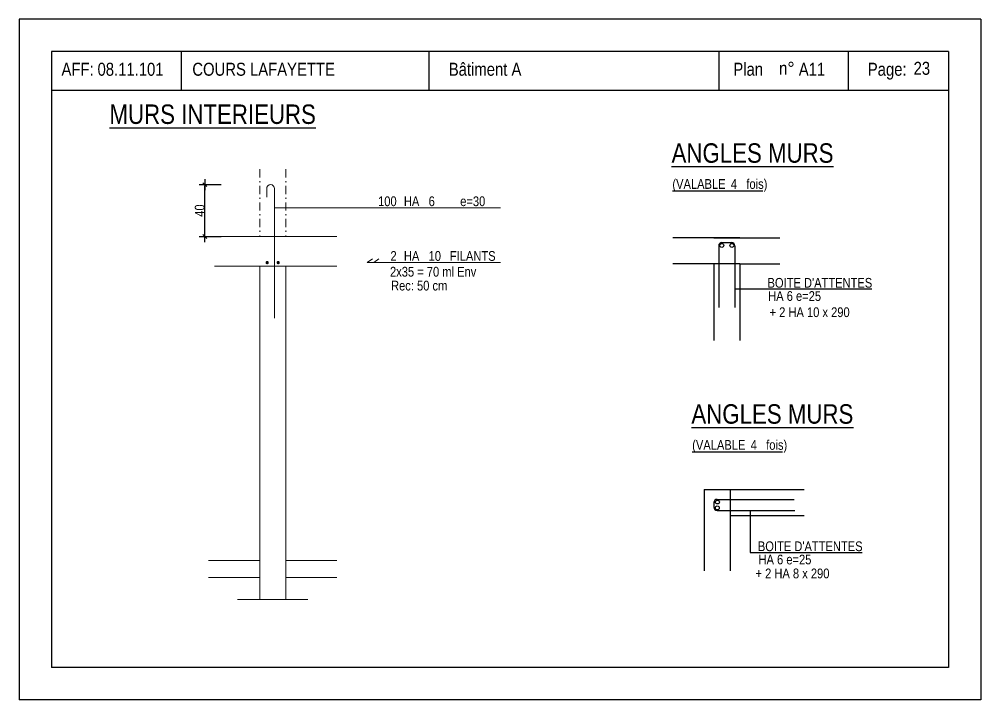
# Model space of a CAD drawing. Header units: metres. Extents: x -9927 to 45032, y -190416 to 12166.
# Drawn here: x 6253 to 7738, y -34333 to -33283 of the extents above; entities that cross this region are included whole.
import ezdxf
from ezdxf.enums import TextEntityAlignment as Align

# ---------------------------------------------------------------- set-up
doc = ezdxf.new("R2010")
doc.units = ezdxf.units.M
doc.header["$PDMODE"] = 65
doc.linetypes.add('TIRETPT2', pattern=[12.7, 6.35, -3.175, 0, -3.175])
for name, color, linetype in [('01_cote_gen', 4, 'Continuous'), ('01_fenetres', 171, 'Continuous'), ('01_linteaux', 3, 'Continuous'), ('01_sem', 42, 'Continuous'), ('01_texte', 230, 'Continuous'), ('AA_COTES', 2, 'Continuous')]:
    doc.layers.add(name, color=color, linetype=linetype)
doc.styles.add('STYLE2', font='ARIALN.TTF')
doc.dimstyles.new('JB25', dxfattribs={"dimscale": 0.1, "dimtxt": 150, "dimasz": 17, "dimexe": 0.1, "dimexo": 0.1, "dimgap": 0.09, "dimtad": 1, "dimdec": 1, "dimlfac": 0.5, "dimdsep": 46, "dimtxsty": 'STYLE2', "dimblk1": 'BOND_G', "dimblk2": 'BOND_D', "dimsah": 1, "dimcen": 1.5, "dimdle": 0.01, "dimse1": 1, "dimse2": 1, "dimclrd": 4, "dimclre": 2, "dimclrt": 5, "dimadec": 0, "dimazin": 0, "dimtfac": 2.333333, "dimtdec": 1, "dimtix": 1, "dimtmove": 2, "dimatfit": 3, "dimldrblk": 'BOND_G', "dimfxl": 1, "dimtolj": 1, "dimtzin": 0, "dimarcsym": 0})

# ---------------------------------------------------------------- blocks, each defined once
blk = doc.blocks.new('BOND_G')
at = {"layer": 'AA_COTES', "color": 0}
for p, q in [((0, -5), (0, 15)), ((5, 0), (-5, 0)), ((1.77, 1.77), (-1.77, -1.77))]:
    blk.add_line(p, q, dxfattribs=at)
blk = doc.blocks.new('BOND_D')
at = {"layer": 'AA_COTES', "color": 0}
for p, q in [((5, 0), (-5, 0)), ((-1.77, -1.77), (1.77, 1.77)), ((0, 5), (0, -15))]:
    blk.add_line(p, q, dxfattribs=at)
blk = doc.blocks.new('*D344')
at = {"layer": '01_cote_gen', "color": 4, "linetype": 'Continuous', "lineweight": -2, "transparency": 16777216}
blk.add_line((6539.6, -33616.3), (6539.6, -33539.7), dxfattribs=at)
at = {"layer": 'DEFPOINTS', "color": 0, "linetype": 'Continuous', "lineweight": 0, "transparency": 16777216}
for p in [(6539.6, -33538), (6641.2, -33538), (6593.1, -33618)]:
    blk.add_point(p, dxfattribs=at)
at = {"layer": '01_cote_gen', "color": 4, "linetype": 'Continuous', "lineweight": -2, "transparency": 16777216, "xscale": 1.7, "yscale": 1.7, "zscale": 1.7}
for name, p, rotation in [('BOND_D', (6539.6, -33538), 90), ('BOND_G', (6539.6, -33618), 270)]:
    blk.add_blockref(name, p, dxfattribs=dict(at, rotation=rotation))
at = {"layer": '01_cote_gen', "color": 5, "linetype": 'Continuous', "lineweight": 0, "transparency": 16777216, "insert": (6531.9, -33578), "char_height": 15, "attachment_point": 5, "rotation": 90, "style": 'STYLE2'}
blk.add_mtext('\\A1;40', dxfattribs=at)

msp = doc.modelspace()

# ---------------------------------------------------------------- linework, layer by layer
at = {"layer": '01_fenetres', "ltscale": 30}
for p, q in [((6303.08, -33332.77), (6303.08, -34282.77)), ((6303.08, -33332.77), (6303.08, -34282.77)), ((6303.08, -33332.77), (6303.08, -34282.77)), ((7688.08, -33332.77), (6303.08, -33332.77)), ((6503.08, -33332.77), (6503.08, -33392.77)), ((6885.58, -33332.77), (6885.58, -33392.77)), ((7333.95, -33392.77), (7333.95, -33332.77)), ((7533.95, -33392.77), (7533.95, -33332.77)), ((7688.08, -33332.77), (7688.08, -34282.77)), ((7688.08, -33392.77), (6303.08, -33392.77)), ((7688.08, -34282.77), (6303.08, -34282.77))]:
    msp.add_line(p, q, dxfattribs=at)
at = {"layer": '01_linteaux', "linetype": 'Continuous'}
for p, q in [((7365.89, -33619.92), (7262.46, -33619.92)), ((7325.89, -33619.92), (7427.62, -33619.92)), ((7333.39, -33632.42), (7333.39, -33727.42)), ((7338.39, -33627.42), (7353.39, -33627.42)), ((7358.39, -33632.42), (7358.39, -33727.42)), ((7365.89, -33659.92), (7262.46, -33659.92)), ((7325.89, -33659.92), (7325.89, -33778.48)), ((7365.89, -33659.92), (7365.89, -33778.48)), ((7365.89, -33659.92), (7427.62, -33659.92)), ((7310.97, -34008.31), (7310.97, -34134.01)), ((7310.97, -34008.31), (7465.41, -34008.31)), ((7350.97, -34008.31), (7350.97, -34134.01)), ((7325.97, -34028.57), (7325.97, -34035.81)), ((7330.97, -34023.57), (7450.03, -34023.57)), ((7330.97, -34040.81), (7450.97, -34040.81)), ((7350.97, -34048.31), (7465.41, -34048.31))]:
    msp.add_line(p, q, dxfattribs=at)
for centre in [(7338.05, -33631.74), (7353.73, -33631.74), (7331.22, -34036.78), (7331.39, -34027.71)]:
    msp.add_circle(centre, 3, dxfattribs=at)
for centre, start, end in [((7338.39, -33632.42), 90, 180), ((7353.39, -33632.42), 0, 90), ((7330.97, -34028.57), 90, 180), ((7330.97, -34035.81), 180, 270)]:
    msp.add_arc(centre, 5, start, end, dxfattribs=at)
at = {"layer": '01_sem', "color": 2, "linetype": 'TIRETPT2', "lineweight": 0, "ltscale": 2}
for p, q in [((6624.57, -33514.33), (6624.57, -33617.99)), ((6664.57, -33514.33), (6664.57, -33617.99))]:
    msp.add_line(p, q, dxfattribs=at)
at = {"layer": '01_sem', "color": 2, "lineweight": 0, "ltscale": 7}
for p, q in [((6635.24, -33543.99), (6635.24, -33557.06)), ((6647.24, -33543.99), (6647.24, -33743.99)), ((6647.24, -33573.56), (6996.33, -33573.56)), ((6743.75, -33617.99), (6554.66, -33617.99)), ((6743.75, -33663.99), (6554.66, -33663.99)), ((6624.57, -33663.99), (6624.57, -34177.99)), ((6664.57, -33663.99), (6664.57, -34177.99)), ((6790.63, -33657.97), (6798.54, -33652.37)), ((6790.63, -33657.97), (6996.33, -33657.97)), ((6800.66, -33657.97), (6808.57, -33652.37)), ((6545.39, -34117.99), (6624.57, -34117.99)), ((6743.75, -34117.99), (6664.57, -34117.99)), ((6545.39, -34143.99), (6624.57, -34143.99)), ((6743.75, -34143.99), (6664.57, -34143.99)), ((6698.92, -34177.99), (6590.34, -34177.99))]:
    msp.add_line(p, q, dxfattribs=at)
at = {"layer": '01_sem', "color": 2, "lineweight": 0, "ltscale": 7, "const_width": 2.5, "flags": 128}
for points in [[(6634.77, -33658.28, 1), (6637.27, -33658.28, 1)], [(6651.79, -33658.28, 1), (6654.29, -33658.28, 1)]]:
    msp.add_lwpolyline(points, format="xyb", close=True, dxfattribs=at)
at = {"layer": '01_sem', "color": 2, "lineweight": 0, "ltscale": 7}
for start, end in [(90, 180), (0, 90)]:
    msp.add_arc((6641.24, -33543.99), 6, start, end, dxfattribs=at)
at = {"layer": '01_texte', "ltscale": 30}
for p, q in [((6253.08, -33282.77), (6253.08, -34332.77)), ((7738.08, -33282.77), (6253.08, -33282.77)), ((7738.08, -33282.77), (7738.08, -34332.77)), ((7738.08, -34332.77), (6253.08, -34332.77))]:
    msp.add_line(p, q, dxfattribs=at)
at = {"layer": '01_texte'}
for p, q in [((7358.39, -33698.98), (7569.71, -33698.98)), ((7381.7, -34040.81), (7381.7, -34105.49)), ((7381.7, -34105.49), (7554.79, -34105.49))]:
    msp.add_line(p, q, dxfattribs=at)

# ---------------------------------------------------------------- texts
at = {"layer": '01_texte', "style": 'STYLE2'}
for s, height, p in [('AFF:', 20, (6318.38, -33369.92)), ('08.11.101', 20, (6374.04, -33369.92)), ('COURS LAFAYETTE', 20, (6520.42, -33369.92)), ('Bâtiment A', 20, (6916.53, -33369.92)), ('Plan', 20, (7355.99, -33369.92)), ('n%%D', 20, (7426.68, -33368.48)), ('A11', 20, (7457.02, -33369.92)), ('Page:', 20, (7563.66, -33369.92)), ('23', 20, (7634.35, -33368.48)), ('%%UMURS INTERIEURS', 30, (6392.47, -33444.29)), ('%%UANGLES MURS', 30, (7260.56, -33504.19)), ('%%U(VALABLE            ', 15, (7261.82, -33544.45)), ('4', 15, (7352.11, -33544.45)), ('fois)', 15, (7376.07, -33544.45)), ('HA', 15, (6847.16, -33571.11)), ('6', 15, (6885.33, -33571.11)), ('HA', 15, (6847.16, -33655.52)), ('10', 15, (6885.33, -33655.52)), ('%%UANGLES MURS', 30, (7291.17, -33906.81)), ('%%U(VALABLE            ', 15, (7292.43, -33947.07)), ('4', 15, (7382.72, -33947.07)), ('fois)', 15, (7406.68, -33947.07))]:
    msp.add_text(s, height=height, dxfattribs=at).set_placement(p)
for s, p in [('100', (6835.96, -33571.11)), ('2', (6835.96, -33655.52)), ('2x35 = 70 ml Env ', (6963.75, -33679.83)), ('Rec: 50 cm', (6914.22, -33701.26)), ("BOITE D'ATTENTES", (7570.48, -33696.96)), ('HA 6 e=25', (7491.41, -33717.35)), ('+ 2 HA 10 x 290', (7535.62, -33742.28)), ("BOITE D'ATTENTES", (7555.56, -34103.47)), ('HA 6 e=25', (7476.5, -34123.87)), ('+ 2 HA 8 x 290', (7504.37, -34145.4))]:
    msp.add_text(s, height=15, dxfattribs=at).set_placement(p, align=Align.RIGHT)
for s, p in [('e=30', (6953.47, -33571.11)), ('FILANTS', (6953.47, -33655.52))]:
    msp.add_text(s, height=15, dxfattribs=at).set_placement(p, align=Align.CENTER)

# ---------------------------------------------------------------- dimensions: what is measured, and where the dimension line sits
at = {"layer": '01_cote_gen', "linetype": 'Continuous', "lineweight": 0}
dim = msp.add_linear_dim(base=(6539.59, -33537.99), p1=(6593.07, -33617.99), p2=(6641.24, -33537.99), angle=90, dimstyle='JB25', dxfattribs=at)
dim.commit()
dim.dimension.update_dxf_attribs({"geometry": '*D344', "text_midpoint": (6531.92, -33577.99)})

doc.saveas('drawing.dxf')
